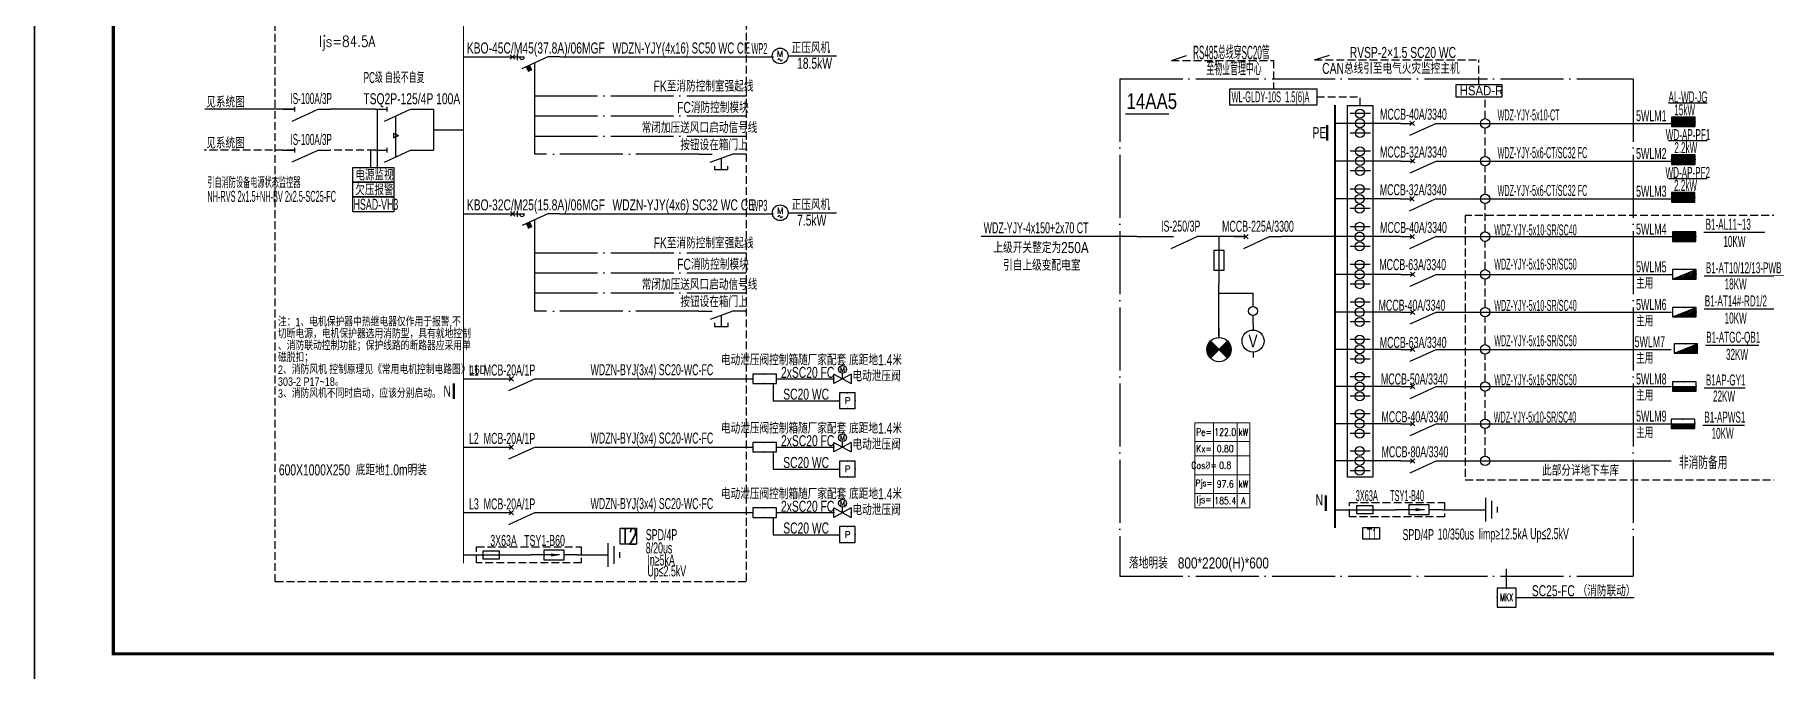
# Model space of a CAD drawing. Extents: x -118086 to 144314, y -110039 to 305761.
# Drawn here: x 27084 to 82074, y 187436 to 207617 of the extents above; entities that cross this region are included whole.
import ezdxf
from ezdxf.enums import TextEntityAlignment as Align

# ---------------------------------------------------------------- set-up
doc = ezdxf.new("R2010")
doc.units = 0
doc.header["$LTSCALE"] = 1000
for name, pattern in [('CONTINOUS', [0]), ('DASH', [0.35, 0.25, -0.1]), ('DOTE', [2.42, 2, -0.2, 0.02, -0.2])]:
    doc.linetypes.add(name, pattern=pattern)
doc.layers.get('0').update_dxf_attribs({"linetype": 'CONTINUOUS'})
doc.layers.get('Defpoints').update_dxf_attribs({"linetype": 'CONTINUOUS'})
for name, color, linetype in [('D-TEXT', 7, 'CONTINUOUS'), ('DIM-箱柜', 3, 'CONTINUOUS'), ('DOTLN', 2, 'DASH'), ('DQ', 7, 'CONTINOUS'), ('EL-1', 4, 'DASH'), ('ELEMENT', 3, 'CONTINUOUS'), ('EQUIP-动力', 3, 'CONTINUOUS'), ('EQUIP-消防', 3, 'CONTINUOUS'), ('EQUIP-照明', 3, 'CONTINUOUS'), ('EQUIP-箱柜', 3, 'CONTINUOUS'), ('PUB_TEXT', 7, 'CONTINUOUS'), ('SHEBEI', 7, 'CONTINUOUS'), ('SIG_TEXT', 7, 'CONTINUOUS'), ('TEL_TEXT', 3, 'CONTINUOUS'), ('TEL_TITLE', 7, 'CONTINUOUS'), ('WIRE', 4, 'CONTINUOUS'), ('WIRE-照明', 1, 'CONTINUOUS'), ('WIRE-系统', 4, 'CONTINUOUS'), ('XT', 6, 'CONTINUOUS'), ('内审意见修改', 2, 'CONTINUOUS')]:
    doc.layers.add(name, color=color, linetype=linetype)
doc.layers.add('内审要求修改2.10', color=6, linetype='CONTINUOUS', plot=False)
doc.layers.get('内审要求修改2.10').off()
doc.styles.add('_COMPLEX', font='ros.shx', dxfattribs={"width": 0.6, "bigfont": 'jd.shx'})
doc.styles.add('_HZTXT', font='ROS', dxfattribs={"width": 0.8, "bigfont": 'JD'})
doc.styles.add('_JD', font='ros.shx', dxfattribs={"width": 0.65, "bigfont": 'jd.shx'})
doc.styles.add('_SIMPLEX', font='SIMPLEX.shx', dxfattribs={"width": 0.8})
doc.styles.add('_TCH_LABEL', font='COMPLEX', dxfattribs={"bigfont": 'GBCBIG'})
doc.styles.add('_TEL_DIM', font='ROMANS2', dxfattribs={"width": 0.8, "height": 3.5, "bigfont": 'HZDF2'})
doc.styles.add('_XCSG', font='XCSG.shx', dxfattribs={"width": 0.6})
doc.styles.add('B', font='ros.shx', dxfattribs={"width": 0.8, "bigfont": 'jd.shx'})
doc.styles.add('DIM_FONT', font='ROMANS', dxfattribs={"bigfont": 'HZTXT'})
doc.styles.add('HZDX', font='ros.shx', dxfattribs={"width": 0.75, "height": 500, "bigfont": 'jd.shx'})
doc.styles.add('JD', font='ros.shx', dxfattribs={"width": 0.8, "height": 600, "bigfont": 'hztxt.shx'})
doc.styles.get("Standard").update_dxf_attribs({"font": 'GBENOR', "bigfont": 'GBCBIG'})

# ---------------------------------------------------------------- blocks, each defined once
blk = doc.blocks.new('SADF AGF AERG AER GER')
at = {"layer": 'DIM-箱柜'}
blk.add_lwpolyline([(-462150, -1228514), (-378050, -1228514), (-378050, -1287914), (-462150, -1287914)], close=True, dxfattribs=at)
blk = doc.blocks.new('A$C6873132B')
at = {"layer": 'DIM-箱柜'}
blk.add_blockref('SADF AGF AERG AER GER', (378050, 1287914), dxfattribs=at)
blk = doc.blocks.new('M_M8')
for p, q in [((-0.25, -0.2), (0, -0.75)), ((0.05, -0.25), (-0.05, -0.25))]:
    blk.add_line(p, q)
for points in [[(0, 0), (0, -0.25)], [(0, -0.75), (0, -1)]]:
    blk.add_lwpolyline(points)
at = {"style": 'DIM_FONT', "width": 0.8, "flags": 9}
blk.add_attdef('S', (0.25, -0.5), '', height=0.2, dxfattribs=at)
blk = doc.blocks.new('M_M7')
for p, q in [((-0.25, -0.2), (0, -0.75)), ((-0.047, -0.297), (0.047, -0.203)), ((-0.047, -0.203), (0.047, -0.297))]:
    blk.add_line(p, q)
for points in [[(0, 0), (0, -0.25)], [(0, -0.75), (0, -1)]]:
    blk.add_lwpolyline(points)
at = {"width": 0.8, "flags": 9}
blk.add_attdef('S', (0.25, -0.5), '', height=0.2, dxfattribs=at)
blk = doc.blocks.new('$equip$00001413')
for p, q in [((0.75, 0.6), (-0.75, 0.6)), ((-0.75, 0.6), (-0.75, 0)), ((-0.75, 0), (0.75, 0)), ((0.75, 0), (0.75, 0.6))]:
    blk.add_line(p, q)
for p in [(-0.75, 0.3), (0, 0.6), (0, 0), (0.75, 0.3)]:
    blk.add_point(p)
at = {"style": '_TCH_LABEL', "flags": 9}
blk.add_attdef('A', (0, 0), '', height=0.00002, dxfattribs=at)
blk = doc.blocks.new('$equip$00002457')
for p, q in [((-0.5, 0.5), (-0.5, -0.5)), ((0.5, 0.5), (-0.5, 0.5)), ((0.5, -0.5), (0.5, 0.5)), ((-0.5, -0.5), (0.5, -0.5))]:
    blk.add_line(p, q)
at = {"const_width": 0.05}
blk.add_lwpolyline([(-0.5, 0.5), (0.5, 0.5), (0.5, -0.5), (-0.5, -0.5), (-0.5, 0.5), (0.5, 0.5)], dxfattribs=at)
for p in [(0, 0.5), (-0.5, 0), (0, -0.5), (0.5, 0)]:
    blk.add_point(p)
at = {"color": 7, "style": '_TEL_DIM'}
blk.add_attdef('$TEXT$', text='', height=0.4, dxfattribs=at).set_placement((0.02, -0.01), align=Align.MIDDLE_CENTER)
at = {"color": 7, "style": '_TEL_DIM', "flags": 1}
blk.add_attdef('A', text='', height=0.00002, dxfattribs=at).set_placement((0, 0), align=Align.MIDDLE_CENTER)
blk = doc.blocks.new('$equip$00002601')
for p, q in [((-0.55, -0.9), (-0.55, -0.3)), ((-0.55, -0.3), (0.55, -0.9)), ((0.55, -0.3), (-0.55, -0.9)), ((0, -0.6), (0, -0.25)), ((0.55, -0.3), (0.55, -0.9))]:
    blk.add_line(p, q)
blk.add_circle((0, 0), 0.25)
for p in [(-0.25, 0), (0, 0.25), (0.25, 0), (-0.55, -0.6), (0.55, -0.6)]:
    blk.add_point(p)
at = {"color": 7, "style": '_TEL_DIM'}
blk.add_attdef('$TEXT$', text='', height=0.3, dxfattribs=at).set_placement((0, 0), align=Align.MIDDLE_CENTER)
at = {"color": 7, "style": '_TEL_DIM', "flags": 1}
blk.add_attdef('A', text='', height=0.00002, dxfattribs=at).set_placement((0, 0), align=Align.MIDDLE_CENTER)
blk = doc.blocks.new('$element$00000517')
for points in [[(0, 0), (0, -0.25)], [(0, -1), (0, -0.75), (-0.25, -0.2)]]:
    blk.add_lwpolyline(points)
blk.add_arc((-0.003, -0.2), 0.0501, 86.8202, 273.1798)
blk.add_solid([(-0.319, -0.33), (-0.213, -0.282), (-0.278, -0.421), (-0.172, -0.373)])
at = {"flags": 9}
blk.add_attdef('S', (0, 0), '', height=0.00000667, dxfattribs=at)
blk = doc.blocks.new('$equip$00001948')
blk.add_circle((0, 0), 0.5)
for centre, radius, start, end in [((-0.07, -0.27), 0.0768, 17.2272, 184.2164), ((0.07, -0.23), 0.0769, 197.2591, 5.1179)]:
    blk.add_arc(centre, radius, start, end)
at = {"layer": 'TEL_TEXT', "style": '_TEL_DIM'}
blk.add_attdef('$TEXT$', text='', height=0.4, dxfattribs=at).set_placement((0, 0.14), align=Align.MIDDLE_CENTER)
at = {"layer": 'TEL_TEXT', "style": '_TEL_DIM', "flags": 1}
blk.add_attdef('A', text='', height=0.00002, dxfattribs=at).set_placement((0, 0), align=Align.MIDDLE_CENTER)
blk = doc.blocks.new('$element$00000544')
for points in [[(-0.25, -0.333), (-0.324, -0.333), (-0.324, -0.617), (-0.25, -0.617)], [(0, -1), (0, -0.721), (-0.176, -0.235)], [(0, 0), (0, -0.283)], [(-0.324, -0.478), (-0.087, -0.478)]]:
    blk.add_lwpolyline(points)
at = {"flags": 9}
blk.add_attdef('S', (0, 0), '', height=0.00000667, dxfattribs=at)
blk = doc.blocks.new('M_M24')
for p, q in [((-0.25, -0.375), (0.25, -0.375)), ((-0.1875, -0.5), (0.1875, -0.5)), ((-0.0625, -0.625), (0.0625, -0.625))]:
    blk.add_line(p, q)
blk.add_lwpolyline([(0, 0), (0, -0.375)])
at = {"width": 0.8, "flags": 9}
blk.add_attdef('S', (0.25, -0.5), '', height=0.2, dxfattribs=at)
blk = doc.blocks.new('M_M17')
for p, q in [((-0.1, -0.717), (-0.1, -0.283)), ((-0.1, -0.283), (0.1, -0.283)), ((0.1, -0.283), (0.1, -0.717)), ((0.1, -0.717), (-0.1, -0.717)), ((0, -0.383), (0, -0.717))]:
    blk.add_line(p, q)
for points in [[(0, 0), (0, -0.283)], [(0, -0.717), (0, -1)]]:
    blk.add_lwpolyline(points)
for points in [[(-0.033, -0.567), (0.033, -0.567), (0, -0.367), (0.033, -0.567)], [(0.033, -0.567), (0, -0.367), (-0.033, -0.567), (0.033, -0.567)], [(0, -0.367), (-0.033, -0.567), (0.033, -0.567), (0, -0.367)]]:
    blk.add_solid(points)
at = {"width": 0.8, "flags": 9}
blk.add_attdef('S', (0.25, -0.5), '', height=0.2, dxfattribs=at)
blk = doc.blocks.new('T2')
at = {"layer": 'DOTLN', "linetype": 'DASH'}
blk.add_lwpolyline([(90187, 212212), (93515, 212212), (93515, 211702), (90187, 211702)], close=True, dxfattribs=at)
at = {"layer": 'ELEMENT'}
blk.add_lwpolyline([(90398, 211827), (90398, 212087), (90908, 212087), (90908, 211827)], close=True, dxfattribs=at)
at = {"layer": 'TEL_TEXT', "ltscale": 2}
blk.add_lwpolyline([(94753, 212803), (95266, 212803), (95266, 212299), (94753, 212299)], close=True, dxfattribs=at)
at = {"layer": 'WIRE-照明'}
for p, q in [((89771, 211957), (91898, 211957)), ((93398, 211957), (94211, 211957))]:
    blk.add_line(p, q, dxfattribs=at)
at = {"layer": 'ELEMENT', "yscale": 1500, "zscale": 1500}
for name, p, xscale, rotation in [('M_M24', (93805, 211957), 1500, 90), ('M_M17', (93398, 211957), -1500, 270)]:
    blk.add_blockref(name, p, dxfattribs=dict(at, xscale=xscale, rotation=rotation))
at = {"layer": 'TEL_TEXT', "ltscale": 2, "style": '_COMPLEX', "width": 0.6}
for s, p in [('3X63A   TSY1-B60', (90622, 212242)), ('SPD/4P', (95563, 212426)), ('8/20us', (95563, 212005)), ('In≥5kA', (95615, 211621)), ('Up≤2.5kV', (95615, 211275))]:
    blk.add_text(s, height=350, dxfattribs=at).set_placement(p)
at = {"layer": 'TEL_TEXT', "style": '_TEL_DIM', "width": 0.64}
blk.add_text('T2', height=500, dxfattribs=at).set_placement((94798, 212299))
blk = doc.blocks.new('M_M0')
blk.add_line((-0.25, -0.2), (0, -0.75))
for points in [[(0, 0), (0, -0.25)], [(0, -1), (0, -0.75)]]:
    blk.add_lwpolyline(points)
at = {"width": 0.8, "flags": 9}
blk.add_attdef('S', (0.25, -0.5), '', height=0.2, dxfattribs=at)
blk = doc.blocks.new('M_M58MSL')
for points in [[(0, 0), (0, -0.167)], [(0, -0.833), (0, -1)]]:
    blk.add_lwpolyline(points)
blk.add_circle((0, -0.5), 0.333)
at = {"style": '_SIMPLEX', "width": 0.8, "flags": 8}
blk.add_attdef('$TEXT$', text='', height=0.333, dxfattribs=at).set_placement((0, -0.5), align=Align.MIDDLE_CENTER)
at = {"width": 0.8, "flags": 9}
blk.add_attdef('S', (0.25, -0.5), '', height=0.2, dxfattribs=at)
blk = doc.blocks.new('M_M12')
for p, q in [((-0.1, -0.717), (-0.1, -0.283)), ((-0.1, -0.283), (0.1, -0.283)), ((0.1, -0.283), (0.1, -0.717)), ((0.1, -0.717), (-0.1, -0.717))]:
    blk.add_line(p, q)
blk.add_lwpolyline([(0, 0), (0, -1)])
at = {"width": 0.8, "flags": 9}
blk.add_attdef('S', (0.25, -0.5), '', height=0.2, dxfattribs=at)
blk = doc.blocks.new('M_M57DRB')
for p, q in [((0.259, -0.374), (-0.259, -0.893)), ((0.259, -0.893), (-0.259, -0.374))]:
    blk.add_line(p, q)
blk.add_lwpolyline([(0, 0), (0, -0.267)])
blk.add_circle((0, -0.633), 0.367)
for points in [[(-0.13, -0.763), (-0.354, -0.538), (0, -0.633), (-0.259, -0.374)], [(0.13, -0.504), (0.354, -0.728), (0, -0.633), (0.259, -0.893)], [(0.225, -0.409), (0.354, -0.538), (0.13, -0.504), (0.354, -0.728)], [(0.259, -0.374), (0.259, -0.374), (0.225, -0.409), (0.354, -0.538)], [(-0.225, -0.858), (-0.354, -0.728), (-0.13, -0.763), (-0.354, -0.538)], [(-0.259, -0.893), (-0.259, -0.893), (-0.225, -0.858), (-0.354, -0.728)]]:
    blk.add_solid(points)
at = {"width": 0.8, "flags": 9}
blk.add_attdef('S', (0.25, -0.5), '', height=0.2, dxfattribs=at)
blk = doc.blocks.new('$equip_U$00000105(JDQINJING)')
for p, q in [((0.5, 1), (-0.5, 1)), ((-0.5, 1), (-0.5, 0)), ((0.5, 0), (0.5, 1)), ((-0.5, 0), (0.5, 0))]:
    blk.add_line(p, q)
for p in [(0, 1), (-0.5, 0.5), (0, 0), (0.5, 0.5)]:
    blk.add_point(p)
at = {"color": 7, "style": '_TEL_DIM'}
blk.add_attdef('$TEXT$', text='', height=0.4, dxfattribs=at).set_placement((-0.002, 0.507), align=Align.MIDDLE_CENTER)
at = {"color": 7, "style": '_TEL_DIM', "flags": 1}
blk.add_attdef('A', text='', height=0.00002, dxfattribs=at).set_placement((0, 0), align=Align.MIDDLE_CENTER)
blk = doc.blocks.new('*X6')
at = {"color": 0}
for p, q in [((-250, 33), (-83, 200)), ((-250, 68), (-118, 200)), ((-250, 104), (-154, 200)), ((-250, 139), (-189, 200)), ((-250, 174), (-224, 200)), ((-247, 0), (-47, 200)), ((-212, 0), (-12, 200)), ((-177, 0), (23, 200)), ((-141, 0), (59, 200)), ((-106, 0), (94, 200)), ((-71, 0), (129, 200)), ((-35, 0), (165, 200)), ((0, 0), (200, 200)), ((35, 0), (235, 200)), ((71, 0), (250, 179)), ((106, 0), (250, 144)), ((141, 0), (250, 109)), ((177, 0), (250, 73)), ((212, 0), (250, 38)), ((247, 0), (250, 3))]:
    blk.add_line(p, q, dxfattribs=at)
blk = doc.blocks.new('$equip$00001421')
for p, q in [((0.75, 0.6), (-0.75, 0.6)), ((-0.75, 0.6), (-0.75, 0)), ((-0.75, 0), (0.75, 0)), ((0.75, 0), (0.75, 0.6))]:
    blk.add_line(p, q)
at = {"const_width": 0.6}
blk.add_lwpolyline([(-0.75, 0.3), (0.75, 0.3)], dxfattribs=at)
for p in [(-0.75, 0.3), (0, 0.6), (0, 0), (0.75, 0.3)]:
    blk.add_point(p)
at = {"xscale": 0.00300000000061118, "yscale": 0.00300000000061118, "zscale": 0.00300000000061118}
blk.add_blockref('*X6', (0, 0), dxfattribs=at)
at = {"style": '_TCH_LABEL', "flags": 9}
blk.add_attdef('A', (0, 0), '', height=0.00002, dxfattribs=at)
blk = doc.blocks.new('$equip$00001781')
blk.add_circle((0, 0), 0.5)
at = {"flags": 9}
blk.add_attdef('A', (0, 0), '', height=0.00002, dxfattribs=at)
blk = doc.blocks.new('T1')
at = {"layer": 'DOTLN', "linetype": 'DASH', "elevation": -4260}
blk.add_lwpolyline([(42028, 231032), (45043, 231032), (45043, 230576), (42028, 230576)], close=True, dxfattribs=at)
at = {"layer": 'ELEMENT', "elevation": -4260}
blk.add_lwpolyline([(42254, 230674), (42254, 230934), (42764, 230934), (42764, 230674)], close=True, dxfattribs=at)
at = {"layer": 'TEL_TEXT', "ltscale": 2}
blk.add_lwpolyline([(42449, 230241), (42983, 230241), (42983, 229865), (42449, 229865)], close=True, dxfattribs=at)
at = {"layer": 'WIRE-照明'}
for p, q in [((41567, 230804), (42330, 230804)), ((42330, 230804), (43480, 230804)), ((44980, 230804), (45793, 230804))]:
    blk.add_line(p, q, dxfattribs=at)
at = {"layer": 'ELEMENT', "yscale": 1500, "zscale": 1500}
for name, p, xscale, rotation in [('M_M24', (45793, 230804), 1500, 90), ('M_M17', (44980, 230804), -1500, 270)]:
    blk.add_blockref(name, p, dxfattribs=dict(at, xscale=xscale, rotation=rotation))
at = {"layer": 'TEL_TEXT', "ltscale": 2, "style": '_COMPLEX'}
for s, width, p in [('3X63A      TSY1-B40', 0.5, (42222, 231075)), ('T1', 0.6, (42570, 229861)), ('SPD/4P', 0.6, (43710, 229838)), ('10/350us', 0.6, (44826, 229857)), ('Iimp≥12.5kA', 0.6, (46125, 229858)), ('Up≤2.5kV', 0.6, (47764, 229868))]:
    blk.add_text(s, height=350, dxfattribs=dict(at, width=width)).set_placement(p)
blk = doc.blocks.new('*X62')
at = {"color": 0}
for p, q in [((-247, 0), (-246, 2)), ((-212, 0), (-187, 25)), ((-177, 0), (-128, 49)), ((-141, 0), (-69, 72)), ((-106, 0), (-10, 96)), ((-71, 0), (49, 120)), ((-35, 0), (108, 143)), ((0, 0), (167, 167)), ((35, 0), (226, 190)), ((71, 0), (250, 179)), ((106, 0), (250, 144)), ((141, 0), (250, 109)), ((177, 0), (250, 73)), ((212, 0), (250, 38)), ((247, 0), (250, 3))]:
    blk.add_line(p, q, dxfattribs=at)
blk = doc.blocks.new('$equip$00001425')
for p, q in [((-0.75, 0), (0.75, 0.6)), ((0.75, 0.6), (-0.75, 0.6)), ((-0.75, 0.6), (-0.75, 0)), ((-0.75, 0), (0.75, 0)), ((0.75, 0), (0.75, 0.6))]:
    blk.add_line(p, q)
for p in [(-0.75, 0.3), (0, 0.6), (0, 0), (0.75, 0.3)]:
    blk.add_point(p)
blk.add_solid([(-0.75, 0), (0.75, 0), (0.75, 0.6)])
at = {"xscale": 0.00300000000061118, "yscale": 0.00300000000061118, "zscale": 0.00300000000061118}
blk.add_blockref('*X62', (0, 0), dxfattribs=at)
at = {"style": '_TCH_LABEL', "flags": 9}
blk.add_attdef('A', (0, 0), '', height=0.00002, dxfattribs=at)
blk = doc.blocks.new('*X4')
at = {"color": 0}
for p, q in [((-250, 33), (-183, 100)), ((-250, 68), (-218, 100)), ((-247, 0), (-147, 100)), ((-212, 0), (-112, 100)), ((-177, 0), (-77, 100)), ((-141, 0), (-41, 100)), ((-106, 0), (-6, 100)), ((-71, 0), (29, 100)), ((-35, 0), (65, 100)), ((0, 0), (100, 100)), ((35, 0), (135, 100)), ((71, 0), (171, 100)), ((106, 0), (206, 100)), ((141, 0), (241, 100)), ((177, 0), (250, 73)), ((212, 0), (250, 38)), ((247, 0), (250, 3))]:
    blk.add_line(p, q, dxfattribs=at)
blk = doc.blocks.new('$equip$00001414')
for p, q in [((0.75, 0.6), (-0.75, 0.6)), ((-0.75, 0.6), (-0.75, 0)), ((-0.75, 0.3), (0.75, 0.3)), ((-0.75, 0), (0.75, 0)), ((0.75, 0), (0.75, 0.6))]:
    blk.add_line(p, q)
at = {"const_width": 0.3}
blk.add_lwpolyline([(-0.75, 0.15), (0.75, 0.15)], dxfattribs=at)
for p in [(-0.75, 0.3), (0, 0.6), (0, 0), (0.75, 0.3)]:
    blk.add_point(p)
at = {"xscale": 0.00300000000061118, "yscale": 0.00300000000061118, "zscale": 0.00300000000061118}
blk.add_blockref('*X4', (0, 0), dxfattribs=at)
at = {"style": '_TCH_LABEL', "flags": 9}
blk.add_attdef('A', (0, 0), '', height=0.00002, dxfattribs=at)
blk = doc.blocks.new('*T78')
at = {"layer": 'Defpoints', "color": 8, "linetype": 'ByBlock', "lineweight": 0}
for p, q in [((0, 0), (1749, 0)), ((0, 0), (0, -2700)), ((593, 0), (593, -2700)), ((1346, 0), (1346, -2700)), ((1749, 0), (1749, -2700)), ((0, -600), (1749, -600)), ((0, -1050), (1749, -1050)), ((0, -1650), (1749, -1650)), ((0, -2250), (1749, -2250)), ((0, -2700), (1749, -2700))]:
    blk.add_line(p, q, dxfattribs=at)
at = {"color": 0, "attachment_point": 5, "style": '_TEL_DIM'}
for s, insert, char_height, width in [('Pe=', (297, -300), 225, 593.32), ('122.0', (970, -300), 225, 752.36), ('kW', (1547, -300), 225, 402.96), ('Kx=', (297, -825), 225, 593.32), ('0.80', (970, -825), 225, 752.36), ('Cos{\\fISOCPEUR|b0|i0|c0|p34;%%C}=', (297, -1350), 225, 593.32), ('0.8', (970, -1350), 225, 752.36), ('Pjs=', (297, -1950), 210, 593.32), ('97.6', (970, -1950), 225, 752.36), ('kW', (1547, -1950), 225, 402.96), ('Ijs=', (297, -2475), 225, 593.32), ('185.4', (970, -2475), 225, 752.36), ('A', (1547, -2475), 225, 402.96)]:
    blk.add_mtext(s, dxfattribs=dict(at, insert=insert, char_height=char_height, width=width))

msp = doc.modelspace()

# ---------------------------------------------------------------- linework, layer by layer
at = {"color": 0}
for p, q in [((63204, 206801, 0), (63681, 206953, 0)), ((67746, 206814), (68223, 206965))]:
    msp.add_line(p, q, dxfattribs=at)
at = {"linetype": 'DASH'}
for p, q in [((63204, 206801, 0), (66441, 206801, 0)), ((66441, 206801, 0), (66441, 205901, 0)), ((67746, 206814), (72975, 206814)), ((72975, 206028), (72975, 206814)), ((67819, 205642), (69202, 205642)), ((69202, 205365), (69202, 205642)), ((73169, 204950), (73169, 205643)), ((73169, 203752), (73169, 204650)), ((73169, 202553), (73169, 203452)), ((73169, 201354), (73169, 202253)), ((73169, 200156), (73169, 201054)), ((73169, 198957), (73169, 199856)), ((73169, 197776), (73169, 198657)), ((73169, 196596), (73169, 197476)), ((73169, 195415), (73169, 196296)), ((73169, 194234), (73169, 195115))]:
    msp.add_line(p, q, dxfattribs=at)
at = {"ltscale": 0.001}
for p, q in [((80121, 201346), (82054, 201346)), ((80129, 199965), (82659, 199965)), ((80129, 198915), (82530, 198915)), ((80129, 196405), (81436, 196405))]:
    msp.add_line(p, q, dxfattribs=at)
at = {"linetype": 'DASH'}
msp.add_lwpolyline([(49689, 190242), (34722, 190242), (34722, 212578), (49689, 212578)], close=True, dxfattribs=at)
at = {"color": 2, "elevation": 0}
msp.add_lwpolyline([(65062, 205901), (67819, 205901), (67819, 205383), (65062, 205383)], close=True, dxfattribs=at)
at = {"color": 0}
msp.add_lwpolyline([(68798, 205365), (69607, 205365), (69607, 193572), (68798, 193572)], close=True, dxfattribs=at)
at = {"linetype": 'Continuous', "const_width": 72.9}
for points in [[(68155, 204746), (68155, 204249)], [(40402, 196544), (40402, 196047)], [(68113, 192988), (68113, 192491)]]:
    msp.add_lwpolyline(points, dxfattribs=at)
at = {"color": 2}
for centre in [(69192, 205112, 0), (69192, 204800, 0), (69192, 204490, 0), (69192, 203914, 0), (69192, 203602, 0), (69192, 203291, 0), (69185, 202715, 0), (69185, 202403, 0), (69185, 202093, 0), (69185, 201516, 0), (69185, 201204, 0), (69185, 200894, 0), (69185, 200318, 0), (69185, 200006, 0), (69185, 199695, 0), (69185, 199119, 0), (69185, 198807, 0), (69185, 198497, 0), (69185, 197938, 0), (69185, 197626, 0), (69185, 197316, 0), (69185, 196758, 0), (69185, 196446, 0), (69185, 196135, 0), (69185, 195577, 0), (69185, 195265, 0), (69185, 194954, 0), (69185, 194396, 0), (69185, 194084, 0), (69185, 193774, 0)]:
    msp.add_circle(centre, 143, dxfattribs=at)
msp.add_circle((65795, 198841), 143)
at = {"layer": 'DOTLN', "linetype": 'DASH'}
msp.add_lwpolyline([(72536, 193480), (82894, 193480), (82894, 201879), (72536, 201879)], close=True, dxfattribs=at)
at = {"layer": 'ELEMENT'}
for p, q in [((42197, 206979), (42339, 206837)), ((42339, 206979), (42197, 206837)), ((42418, 207008), (42418, 206808)), ((42199, 201999), (42340, 201858)), ((42340, 201999), (42199, 201858)), ((42420, 202028), (42420, 201828))]:
    msp.add_line(p, q, dxfattribs=at)
at = {"layer": 'EQUIP-照明', "linetype": 'ByBlock'}
msp.add_lwpolyline([(72234, 205643), (73716, 205643), (73716, 206028), (72234, 206028)], close=True, dxfattribs=at)
at = {"layer": 'EQUIP-箱柜'}
for p, q in [((51021, 206941), (52565, 206941)), ((51023, 201962), (52566, 201962)), ((50548, 196541), (50548, 195991)), ((50652, 196691), (52480, 196691)), ((50548, 195991), (52659, 195991)), ((50548, 194372), (50548, 193822)), ((50652, 194522), (52480, 194522)), ((50548, 193822), (52659, 193822)), ((50548, 192292), (50548, 191742)), ((50652, 192442), (52480, 192442)), ((50548, 191742), (52659, 191742))]:
    msp.add_line(p, q, dxfattribs=at)
at = {"layer": 'PUB_TEXT', "color": 2}
msp.add_line((63123, 205095), (61748, 205095), dxfattribs=at)
at = {"layer": 'SHEBEI', "linetype": 'DOTE'}
for p, q in [((61561, 206219), (77875, 206219)), ((61561, 206219), (61561, 190426)), ((77875, 206219), (77875, 190426)), ((61561, 190426), (77875, 190426))]:
    msp.add_line(p, q, dxfattribs=at)
at = {"layer": 'TEL_TEXT', "linetype": 'Continuous'}
for p, q in [((42967, 206714), (42967, 203820)), ((42969, 201735), (42969, 198841))]:
    msp.add_line(p, q, dxfattribs=at)
at = {"layer": 'TEL_TEXT', "linetype": 'DOTE'}
for p, q in [((42967, 205673), (49700, 205673, 0)), ((42967, 205035), (49688, 205035)), ((42967, 204398), (49688, 204398)), ((48188, 203820), (42967, 203820)), ((42969, 200693), (49701, 200693, 0)), ((42969, 200056), (49690, 200056)), ((42969, 199418), (49690, 199418)), ((48190, 198841), (42969, 198841))]:
    msp.add_line(p, q, dxfattribs=at)
at = {"layer": 'TEL_TEXT', "color": 7}
for p, q in [((80173, 197762), (81862, 197762)), ((80082, 195224), (81406, 195224))]:
    msp.add_line(p, q, dxfattribs=at)
at = {"layer": 'TEL_TITLE'}
msp.add_lwpolyline([(27084, 186961), (111184, 186961), (111184, 246361), (27084, 246361)], close=True, dxfattribs=at)
at = {"layer": 'TEL_TITLE', "const_width": 100}
msp.add_lwpolyline([(29584, 187961), (110184, 187961), (110184, 245361), (29584, 245361)], close=True, dxfattribs=at)
at = {"layer": 'WIRE', "color": 4}
for p, q in [((69527, 205112, 0), (68884, 205112, 0)), ((69527, 204800, 0), (68884, 204800, 0)), ((69527, 204490, 0), (68884, 204490, 0)), ((69527, 203914, 0), (68884, 203914, 0)), ((69527, 203602, 0), (68884, 203602, 0)), ((69527, 203291, 0), (68884, 203291, 0)), ((69519, 202715, 0), (68877, 202715, 0)), ((69519, 202403, 0), (68877, 202403, 0)), ((69519, 202093, 0), (68877, 202093, 0)), ((69519, 201516, 0), (68877, 201516, 0)), ((69519, 201204, 0), (68877, 201204, 0)), ((69519, 200894, 0), (68877, 200894, 0)), ((69519, 200318, 0), (68877, 200318, 0)), ((69519, 200006, 0), (68877, 200006, 0)), ((69519, 199695, 0), (68877, 199695, 0)), ((69519, 199119, 0), (68877, 199119, 0)), ((69519, 198807, 0), (68877, 198807, 0)), ((69519, 198497, 0), (68877, 198497, 0)), ((69519, 197938, 0), (68877, 197938, 0)), ((69519, 197626, 0), (68877, 197626, 0)), ((69519, 197316, 0), (68877, 197316, 0)), ((69519, 196758, 0), (68877, 196758, 0)), ((69519, 196446, 0), (68877, 196446, 0)), ((69519, 196135, 0), (68877, 196135, 0)), ((69519, 195577, 0), (68877, 195577, 0)), ((69519, 195265, 0), (68877, 195265, 0)), ((69519, 194954, 0), (68877, 194954, 0)), ((69519, 194396, 0), (68877, 194396, 0)), ((69519, 194084, 0), (68877, 194084, 0)), ((69519, 193774, 0), (68877, 193774, 0))]:
    msp.add_line(p, q, dxfattribs=at)
at = {"layer": 'WIRE-照明'}
for p, q in [((40709, 206908), (42493, 206909)), ((43768, 206908), (50557, 206908)), ((39399, 205248), (39760, 205248)), ((39760, 205248), (39760, 203947)), ((38549, 205032), (38549, 203732)), ((39760, 204597), (40710, 204597)), ((70478, 204800), (68403, 204800)), ((71978, 204800), (73006, 204800)), ((72524, 204800), (79094, 204800)), ((38488, 204493), (38647, 204419)), ((38488, 204493), (38488, 204345)), ((38488, 204345), (38647, 204419)), ((39399, 203947), (39760, 203947)), ((70490, 203602), (68403, 203602)), ((71990, 203602), (73089, 203602)), ((72606, 203602), (79127, 203602)), ((70470, 202403), (68395, 202403)), ((71970, 202403), (72998, 202403)), ((72516, 202403), (79087, 202403)), ((40711, 201928), (42495, 201929)), ((43770, 201928), (50559, 201929)), ((62108, 201204), (57160, 201204)), ((62108, 201204), (63003, 201204)), ((65537, 201204), (64299, 201204)), ((68403, 201204), (66699, 201204)), ((70482, 201204), (68395, 201204)), ((71982, 201204), (73081, 201204)), ((72599, 201204), (79119, 201204)), ((64713, 198045), (64713, 199704)), ((70490, 200006), (68403, 200006)), ((71990, 200006), (73089, 200006)), ((72606, 200006), (79127, 200006)), ((64713, 199415), (65795, 199415)), ((65795, 198986), (65795, 199415)), ((65795, 198415), (65795, 198700)), ((70490, 198807), (68403, 198807)), ((71990, 198807), (73089, 198807)), ((72606, 198807), (79080, 198807)), ((70490, 197626), (68403, 197626)), ((71990, 197626), (73089, 197626)), ((72606, 197626), (79080, 197626)), ((40711, 196691), (41855, 196691)), ((43355, 196691), (49902, 196691)), ((70490, 196446), (68403, 196446)), ((71990, 196446), (79080, 196446)), ((70490, 195265), (68403, 195265)), ((71990, 195265), (79080, 195265)), ((40711, 194522), (41855, 194522)), ((43355, 194522), (49902, 194522)), ((70490, 194084), (68403, 194084)), ((71990, 194084), (79080, 194084)), ((40711, 192442), (41855, 192442)), ((43355, 192442), (49902, 192442)), ((73853, 190047), (73853, 190659)), ((74153, 189747), (77908, 189747))]:
    msp.add_line(p, q, dxfattribs=at)
at = {"layer": 'WIRE-照明', "linetype": 'ByBlock'}
for p, q in [((35345, 205248), (32493, 205248)), ((37899, 205248), (36470, 205248))]:
    msp.add_line(p, q, dxfattribs=at)
at = {"layer": 'WIRE-照明', "color": 4}
for p, q in [((78999, 205451), (80229, 205451)), ((78999, 204252), (80229, 204252)), ((78991, 203053), (80221, 203053))]:
    msp.add_line(p, q, dxfattribs=at)
at = {"layer": 'WIRE-照明', "linetype": 'DASH'}
for p, q in [((35345, 203947), (32469, 203947)), ((37899, 203947), (36470, 203947))]:
    msp.add_line(p, q, dxfattribs=at)
at = {"layer": 'WIRE-照明', "linetype": 'Continuous', "const_width": 35}
msp.add_lwpolyline([(40710, 212256), (40710, 190831)], dxfattribs=at)
at = {"layer": 'WIRE-照明', "const_width": 60}
msp.add_lwpolyline([(68403, 205385), (68403, 191957)], dxfattribs=at)
at = {"layer": 'XT'}
for p, q in [((37969, 205248), (37969, 203398)), ((37766, 203398), (37766, 203949))]:
    msp.add_line(p, q, dxfattribs=at)
for points in [[(37193, 203398), (38493, 203398), (38493, 202930), (37193, 202930)], [(37193, 202930), (38493, 202930), (38493, 202463), (37193, 202463)], [(37193, 202463), (38493, 202463), (38493, 201995), (37193, 201995)]]:
    msp.add_lwpolyline(points, close=True, dxfattribs=at)

# ---------------------------------------------------------------- block references
msp.add_blockref('*T78', (63942, 195298))
at = {"layer": 'DIM-箱柜'}
msp.add_blockref('SADF AGF AERG AER GER', (489234, 1474875), dxfattribs=at)
at = {"layer": 'DQ', "xscale": 1500, "yscale": 1500, "zscale": 1500, "rotation": 90}
for p in [(34970, 205248), (37899, 205248), (34966, 203949), (37899, 203947)]:
    msp.add_blockref('M_M8', p, dxfattribs=at)
at = {"layer": 'EL-1'}
for name, p in [('T1', (26836, -38268)), ('T2', (-49061, -20858))]:
    msp.add_blockref(name, p, dxfattribs=at)
at = {"layer": 'ELEMENT', "xscale": 1500, "yscale": 1500, "zscale": 1500, "rotation": 90}
for name, p in [('$element$00000517', (42268, 206908)), ('M_M7', (70478, 204800)), ('M_M7', (70490, 203602)), ('M_M7', (70470, 202403)), ('$element$00000517', (42270, 201928)), ('M_M7', (65199, 201204)), ('M_M7', (70482, 201204)), ('M_M7', (70490, 200006)), ('M_M7', (70490, 198807)), ('M_M7', (70490, 197626)), ('M_M7', (41855, 196691)), ('M_M7', (70490, 196446)), ('M_M7', (70490, 195265)), ('M_M7', (41855, 194522)), ('M_M7', (70490, 194084)), ('M_M7', (41855, 192442))]:
    msp.add_blockref(name, p, dxfattribs=at)
at = {"layer": 'ELEMENT', "linetype": 'ByBlock', "xscale": 1500, "yscale": 1500, "zscale": 1500, "rotation": 90}
msp.add_blockref('M_M0', (62897, 201204), dxfattribs=at)
at = {"layer": 'ELEMENT'}
for name, p, xscale, yscale, zscale in [('M_M12', (64713, 201204), 1500, 1500, 1500), ('M_M57DRB', (64713, 198284), 1050, 1050, 1050)]:
    msp.add_blockref(name, p, dxfattribs=dict(at, xscale=xscale, yscale=yscale, zscale=zscale))
ref = msp.add_blockref('M_M58MSL', (65795, 198415), dxfattribs=dict(at, xscale=1050, yscale=1050, zscale=1050))
ref.add_attrib('$TEXT$', 'V', dxfattribs={"layer": '0', "height": 400, "style": '_XCSG', "width": 0.8, "flags": 8}).set_placement((65795, 197890), align=Align.MIDDLE_CENTER)
at = {"layer": 'EQUIP-动力', "linetype": 'ByBlock', "xscale": 500, "yscale": 500, "zscale": 500}
for p in [(50771, 206941), (50773, 201962)]:
    msp.add_blockref('$equip$00001948', p, dxfattribs=at).add_auto_attribs({'$TEXT$': 'M'})
at = {"layer": 'EQUIP-动力', "xscale": 500, "yscale": 500, "zscale": 500}
for p in [(52755, 196991), (52755, 194822), (52755, 192742)]:
    msp.add_blockref('$equip$00002601', p, dxfattribs=at).add_auto_attribs({'$TEXT$': 'M'})
at = {"layer": 'EQUIP-消防', "linetype": 'ByBlock', "xscale": 500, "yscale": 500, "zscale": 500}
for p in [(52909, 195998), (52909, 193829), (52909, 191749)]:
    msp.add_blockref('$equip$00002457', p, dxfattribs=at).add_auto_attribs({'$TEXT$': 'P'})
at = {"layer": 'EQUIP-照明', "linetype": 'ByBlock', "xscale": 300, "yscale": 300, "zscale": 300}
for p in [(73169, 204800), (73169, 203602), (73169, 202403), (73169, 201204), (73169, 200006), (73169, 198807), (73169, 197626), (73169, 196446), (73169, 195265), (73169, 194084)]:
    msp.add_blockref('$equip$00001781', p, dxfattribs=at)
at = {"layer": 'EQUIP-箱柜', "xscale": 500, "yscale": 500, "zscale": 500}
for name, p in [('$equip$00001421', (79469, 204698)), ('$equip$00001421', (79469, 203499)), ('$equip$00001421', (79462, 202301)), ('$equip$00001421', (79494, 201054)), ('$equip$00001425', (79502, 199856)), ('$equip$00001425', (79502, 198657)), ('$equip$00001425', (79546, 197504)), ('$equip$00001413', (50277, 196541)), ('$equip$00001414', (79502, 196296)), ('$equip$00001414', (79455, 195115)), ('$equip$00001413', (50277, 194372)), ('$equip$00001413', (50277, 192292))]:
    msp.add_blockref(name, p, dxfattribs=at)
at = {"layer": 'EQUIP-箱柜'}
ref = msp.add_blockref('$equip_U$00000105(JDQINJING)', (73853, 189447), dxfattribs=dict(at, xscale=600, yscale=600, zscale=600))
ref.add_attrib('$TEXT$', 'MKX', dxfattribs={"layer": '0', "color": 7, "height": 240, "style": '_TEL_DIM', "width": 0.6}).set_placement((73852, 189751), align=Align.MIDDLE_CENTER)
at = {"layer": 'WIRE-系统', "color": 3, "xscale": 1500, "yscale": 1500, "zscale": 1500, "rotation": 90}
for p in [(48188, 203820), (48190, 198841)]:
    msp.add_blockref('$element$00000544', p, dxfattribs=at)
at = {"layer": '内审要求修改2.10'}
msp.add_blockref('A$C6873132B', (111184, 186961), dxfattribs=at)

# ---------------------------------------------------------------- texts
at = {"layer": 'D-TEXT', "color": 0, "style": '_HZTXT', "width": 0.45}
for s, height, p in [('RS485总线穿SC20管', 428.57, (63891, 206836, 0)), ('至物业管理中心', 428.6, (64313, 206323, 0))]:
    msp.add_text(s, height=height, dxfattribs=at).set_placement(p)
at = {"layer": 'PUB_TEXT'}
for s, height, style, width, p in [('WP2', 350, '_JD', 0.5, (49858, 207001)), ('WDZ-YJY-5x10-CT', 350, '_HZTXT', 0.45, (73566, 204893)), ('5WLM1', 350, '_HZTXT', 0.6, (77966, 204868)), ('WDZ-YJY-5x6-CT/SC32 FC', 350, '_HZTXT', 0.45, (73566, 203695)), ('5WLM2', 350, '_HZTXT', 0.6, (77966, 203668)), ('WP3', 350, '_JD', 0.5, (49860, 202022)), ('WDZ-YJY-5x6-CT/SC32 FC', 350, '_HZTXT', 0.45, (73566, 202496)), ('5WLM3', 350, '_HZTXT', 0.6, (77966, 202470)), ('IS-250/3P', 350, '_HZTXT', 0.6, (62873, 201363)), ('MCCB-225A/3300', 350, '_HZTXT', 0.6, (64813, 201358)), ('WDZ-YJY-5x10-SR/SC40', 350, '_HZTXT', 0.45, (73460, 201242)), ('5WLM4', 350, '_HZTXT', 0.6, (77966, 201271)), ('上级开关整定为250A', 350, '_HZTXT', 0.8, (57544, 200681)), ('引自上级变配电室', 350, '_HZTXT', 0.8, (57851, 200124)), ('WDZ-YJY-5x16-SR/SC50', 350, '_HZTXT', 0.45, (73459, 200156)), ('5WLM5', 350, '_HZTXT', 0.6, (77966, 200072)), ('主用', 350, '_HZTXT', 0.6, (77966, 199552)), ('WDZ-YJY-5x10-SR/SC40', 350, '_HZTXT', 0.45, (73460, 198845)), ('5WLM6', 350, '_HZTXT', 0.6, (77966, 198874)), ('主用', 350, '_HZTXT', 0.6, (77966, 198354)), ('WDZ-YJY-5x16-SR/SC50', 350, '_HZTXT', 0.45, (73460, 197726)), ('5WLM7', 350, '_HZTXT', 0.6, (77919, 197693)), ('主用', 350, '_HZTXT', 0.6, (77966, 197173)), ('5WLM8', 350, '_HZTXT', 0.6, (77966, 196512)), ('WDZ-YJY-5x16-SR/SC50', 350, '_HZTXT', 0.45, (73460, 196487)), ('主用', 350, '_HZTXT', 0.6, (77966, 195992)), ('WDZ-YJY-5x10-SR/SC40', 350, '_HZTXT', 0.45, (73444, 195302)), ('5WLM9', 350, '_HZTXT', 0.6, (77966, 195331)), ('主用', 350, '_HZTXT', 0.6, (77966, 194811)), ('落地明装', 367.5, '_HZTXT', 0.8, (61854, 190663)), ('800*2200(H)*600', 350, '_HZTXT', 0.8, (63407, 190669))]:
    msp.add_text(s, height=height, dxfattribs=dict(at, style=style, width=width)).set_placement(p)
at = {"layer": 'PUB_TEXT', "color": 2, "style": '_HZTXT', "width": 0.8}
msp.add_text('14AA5', height=500, dxfattribs=at).set_placement((61777, 205255))
at = {"layer": 'SIG_TEXT', "style": '_TEL_DIM', "width": 0.8}
msp.add_text('Ijs=84.5A', height=350, dxfattribs=at).set_placement((36120, 207229))
at = {"layer": 'SIG_TEXT', "linetype": 'Continuous', "style": '_HZTXT', "width": 0.8}
for s, height, p in [('注：1、电机保护器中热继电器仅作用于报警,不', 267.91, (34815, 198358)), ('切断电源，电机保护器选用消防型，具有就地控制', 267.91, (34815, 197980)), ('磁脱扣；', 267.9, (34815, 197224)), ('、消防联动控制功能；保护线路的断路器应采用单', 267.91, (34815, 197602)), ('2、消防风机 控制原理见《常用电机控制电路图》16D', 267.91, (34815, 196846)), ('303-2 P17~18。', 267.91, (34815, 196468)), ('3、消防风机不同时启动，应该分别启动。', 267.91, (34815, 196090))]:
    msp.add_text(s, height=height, dxfattribs=at).set_placement(p)
at = {"layer": 'TEL_TEXT', "ltscale": 2, "style": '_COMPLEX'}
for s, height, width, p in [('KBO-45C/M45(37.8A)/06MGF', 350, 0.7, (40815, 207018, 0)), (' RVSP-2×1.5 SC20 WC', 350, 0.7, (68778, 206876)), ('CAN总线引至电气火灾监控主机', 350, 0.7, (67993, 206371)), ('TSQ2P-125/4P 100A', 350, 0.7, (37529, 205407)), ('HSAD-R', 300, 0.9, (72361, 205692)), ('PE', 350, 0.7, (67685, 204330)), ('引自消防设备电源状态监控器 ', 350, 0.5, (32571, 202750)), ('NH-RVS 2x1.5+NH-BV 2x2.5-SC25-FC ', 350, 0.5, (32571, 202308)), ('KBO-32C/M25(15.8A)/06MGF', 350, 0.7, (40817, 202038, 0)), ('L1  MCB-20A/1P', 350, 0.6, (40884, 196795)), ('L2  MCB-20A/1P', 350, 0.6, (40884, 194625)), ('N', 350, 0.7, (67783, 192673)), ('L3  MCB-20A/1P', 350, 0.6, (40884, 192545)), ('SC25-FC （消防联动）', 350, 0.7, (74653, 189788))]:
    msp.add_text(s, height=height, dxfattribs=dict(at, width=width)).set_placement(p)
at = {"layer": 'TEL_TEXT', "linetype": 'Continuous', "style": 'B'}
for s, oblique, width, p in [('WDZN-YJY(4x16) SC50 WC CE', 0.7, 0.65, (45439, 207018)), ('正压风机', 0.7, 0.7, (51134, 207027)), ('18.5kW', 0.7, 0.7, (51307, 206532)), ('见系统图', 0.7, 0.7, (32534, 205301)), ('FK至消防控制室强起线', 0.7, 0.7, (46749, 205808, 0)), ('FC消防控制模块', 0.7, 0.7, (47496, 205131)), ('MCCB-40A/3340', 1, 0.6, (69828, 204915)), ('见系统图', 0.7, 0.7, (32534, 204000)), ('按钮设在箱门上', 0.7, 0.7, (47596, 203944)), ('MCCB-32A/3340', 1, 0.6, (69828, 203716)), ('WDZN-YJY(4x6) SC32 WC CE', 0.7, 0.7, (45441, 202039)), ('正压风机', 0.7, 0.7, (51135, 202047)), ('MCCB-32A/3340', 1, 0.6, (69820, 202518)), ('7.5kW', 0.7, 0.7, (51309, 201552)), ('MCCB-40A/3340', 1, 0.6, (69829, 201319)), ('FK至消防控制室强起线', 0.7, 0.7, (46751, 200829, 0)), ('FC消防控制模块', 0.7, 0.7, (47497, 200151)), ('MCCB-63A/3340', 1, 0.6, (69803, 200141)), ('按钮设在箱门上', 0.7, 0.7, (47598, 198965)), ('MCCB-40A/3340', 1, 0.6, (69781, 198853, 0)), ('MCCB-63A/3340', 1, 0.6, (69819, 197672)), ('电动泄压阀控制箱随厂家配套 底距地1.4米', 0.7, 0.7, (48888, 197118)), ('WDZN-BYJ(3x4) SC20-WC-FC', 0.7, 0.6, (44744, 196805)), ('2xSC20 FC', 0.7, 0.7, (50797, 196720)), ('电动泄压阀', 0.7, 0.7, (53067, 196609)), ('MCCB-50A/3340', 1, 0.6, (69856, 196510)), ('N', 0.7, 0.7, (40071, 196128)), ('SC20 WC', 0.7, 0.7, (50867, 196028)), ('电动泄压阀控制箱随厂家配套 底距地1.4米', 0.7, 0.7, (48888, 194949)), ('MCCB-40A/3340', 1, 0.6, (69872, 195311)), ('WDZN-BYJ(3x4) SC20-WC-FC', 0.7, 0.6, (44744, 194635)), ('2xSC20 FC', 0.7, 0.7, (50797, 194551)), ('电动泄压阀', 0.7, 0.7, (53067, 194439)), ('SC20 WC', 0.7, 0.7, (50867, 193859)), ('MCCB-80A/3340', 1, 0.6, (69875, 194199)), ('电动泄压阀控制箱随厂家配套 底距地1.4米', 0.7, 0.7, (48888, 192868)), ('WDZN-BYJ(3x4) SC20-WC-FC', 0.7, 0.6, (44744, 192555)), ('2xSC20 FC', 0.7, 0.7, (50797, 192470)), ('电动泄压阀', 0.7, 0.7, (53067, 192359)), ('SC20 WC', 0.7, 0.7, (50867, 191779))]:
    msp.add_text(s, height=350, dxfattribs=dict(at, oblique=oblique, width=width)).set_placement(p)
at = {"layer": 'TEL_TEXT', "linetype": 'Continuous', "style": 'B', "width": 0.55}
for s, p in [('PC级 自投不自复', (37539, 206080)), ('IS-100A/3P', (35213, 205414)), ('IS-100A/3P', (35213, 204115))]:
    msp.add_text(s, height=350, dxfattribs=at).set_placement(p)
at = {"layer": 'TEL_TEXT', "color": 7}
for s, height, style, width, p in [('15kW', 350, 'JD', 0.55, (79181, 205055)), ('2.2kW', 350, 'JD', 0.55, (79181, 203856)), ('2.2kW', 350, 'JD', 0.55, (79173, 202658)), ('B1-AL11~13', 350, 'JD', 0.55, (80175, 201421)), ('10KW', 350, 'JD', 0.55, (80741, 200876)), ('B1-AT10/12/13-PWB', 350, 'JD', 0.55, (80183, 200040)), ('18KW', 350, 'JD', 0.55, (80780, 199527)), ('B1-AT14#-RD1/2', 350, 'JD', 0.55, (80150, 198990)), ('10KW', 350, 'JD', 0.55, (80780, 198445)), ('B1-ATGC-QB1', 350, 'JD', 0.55, (80194, 197837)), ('32KW', 350, 'JD', 0.55, (80824, 197292)), ('B1AP-GY1', 350, 'JD', 0.55, (80183, 196480)), ('22KW', 350, 'JD', 0.55, (80411, 195967)), ('B1-APWS1', 350, 'JD', 0.55, (80136, 195299)), ('10KW', 350, 'JD', 0.55, (80365, 194786)), ('非消防备用', 400, '_JD', 0.7, (79328, 193828))]:
    msp.add_text(s, height=height, dxfattribs=dict(at, style=style, width=width)).set_placement(p)
at = {"layer": 'TEL_TEXT', "color": 7, "style": 'JD', "width": 0.55}
for s, p in [('WD-AP-PF1', (79616, 204442)), ('WD-AP-PF2', (79608, 203243))]:
    msp.add_text(s, height=350, dxfattribs=at).set_placement(p, align=Align.MIDDLE_CENTER)
at = {"layer": 'TEL_TEXT', "style": '_TEL_DIM', "width": 0.8}
msp.add_text('此部分详地下车库', height=347.2, dxfattribs=at).set_placement((74981, 193612))
at = {"layer": 'XT', "style": 'HZDX'}
for s, width, p in [('电源监视', 0.75, (37276, 202986, 37)), ('HSAD-VH3', 0.6, (37219, 202056)), ('欠压报警', 0.75, (37276, 202518, 37))]:
    msp.add_text(s, height=350, dxfattribs=dict(at, width=width)).set_placement(p)
at = {"layer": '内审意见修改', "color": 2, "style": '_HZTXT', "width": 0.45}
msp.add_text('WL-GLDY-10S  1.5(6)A', height=342.86, dxfattribs=at).set_placement((65113, 205471, 0))
at = {"layer": '内审意见修改', "color": 2, "style": 'JD', "width": 0.55}
msp.add_text('AL-WD-JG', height=350, dxfattribs=at).set_placement((79616, 205640), align=Align.MIDDLE_CENTER)
at = {"layer": '内审意见修改', "linetype": 'Continuous', "style": 'B', "oblique": 0.7, "width": 0.7}
for s, p in [('常闭加压送风口启动信号线', (46369, 204493)), ('常闭加压送风口启动信号线', (46370, 199513)), ('600X1000X250  底距地1.0m明装', (34843, 193625))]:
    msp.add_text(s, height=350, dxfattribs=at).set_placement(p)
at = {"layer": '内审意见修改', "style": '_HZTXT', "width": 0.6}
msp.add_text('WDZ-YJY-4x150+2x70 CT', height=350, dxfattribs=at).set_placement((57237, 201310))

doc.saveas('drawing.dxf')
